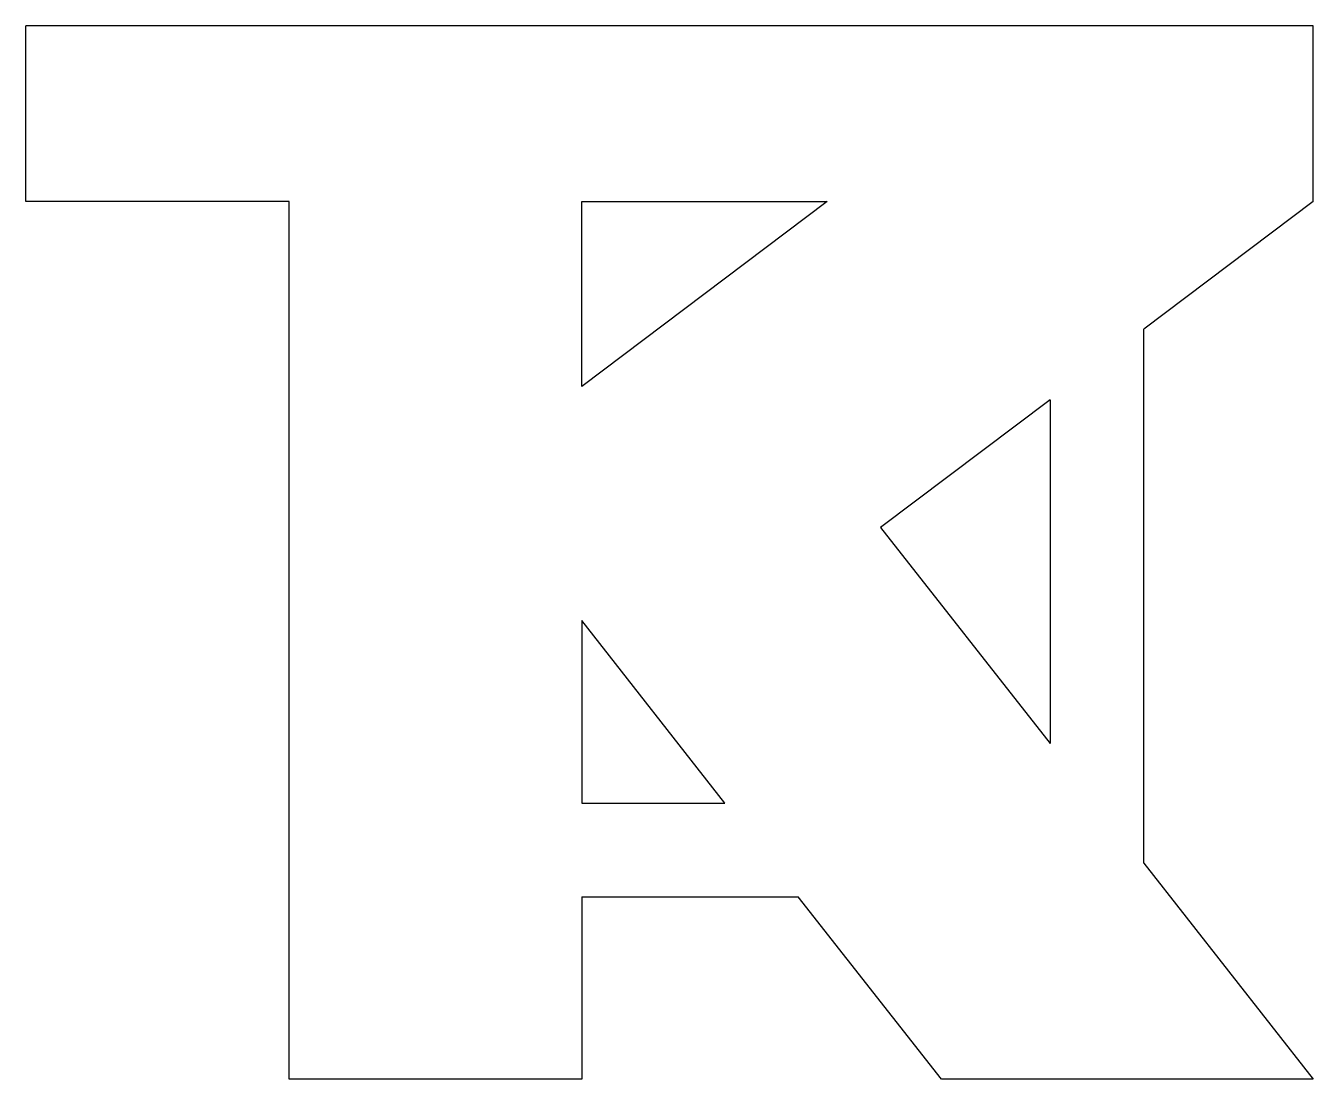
# Model space of a CAD drawing. Header units: millimetres. Extents: x -22 to 88, y 0 to 90.
import ezdxf

# ---------------------------------------------------------------- set-up
doc = ezdxf.new("R2010")
doc.units = ezdxf.units.MM

msp = doc.modelspace()

# ---------------------------------------------------------------- linework, layer by layer
at = {"color": 7, "linetype": 'Continuous', "lineweight": 25}
for p, q in [((87.5, 90), (-22.5, 90)), ((-22.5, 75), (-22.5, 90)), ((87.5, 75), (87.5, 90)), ((0, 75), (-22.5, 75)), ((0, 0), (0, 75)), ((45.98, 75), (25, 59.18)), ((25, 59.18), (25, 75)), ((25, 75), (45.98, 75)), ((87.5, 75), (73.02, 64.08)), ((73.02, 18.46), (73.02, 64.08)), ((65.02, 58.05), (50.54, 47.13)), ((65.02, 58.05), (65.02, 28.67)), ((50.54, 47.13), (65.02, 28.67)), ((25, 39.18), (25, 23.59)), ((37.23, 23.59), (25, 39.18)), ((25, 23.59), (37.23, 23.59)), ((73.02, 18.46), (87.5, 0)), ((25, 15.59), (25, 0)), ((25, 15.59), (43.5, 15.59)), ((55.73, 0), (43.5, 15.59)), ((25, 0), (0, 0)), ((87.5, 0), (55.73, 0))]:
    msp.add_line(p, q, dxfattribs=at)

doc.saveas('drawing.dxf')
